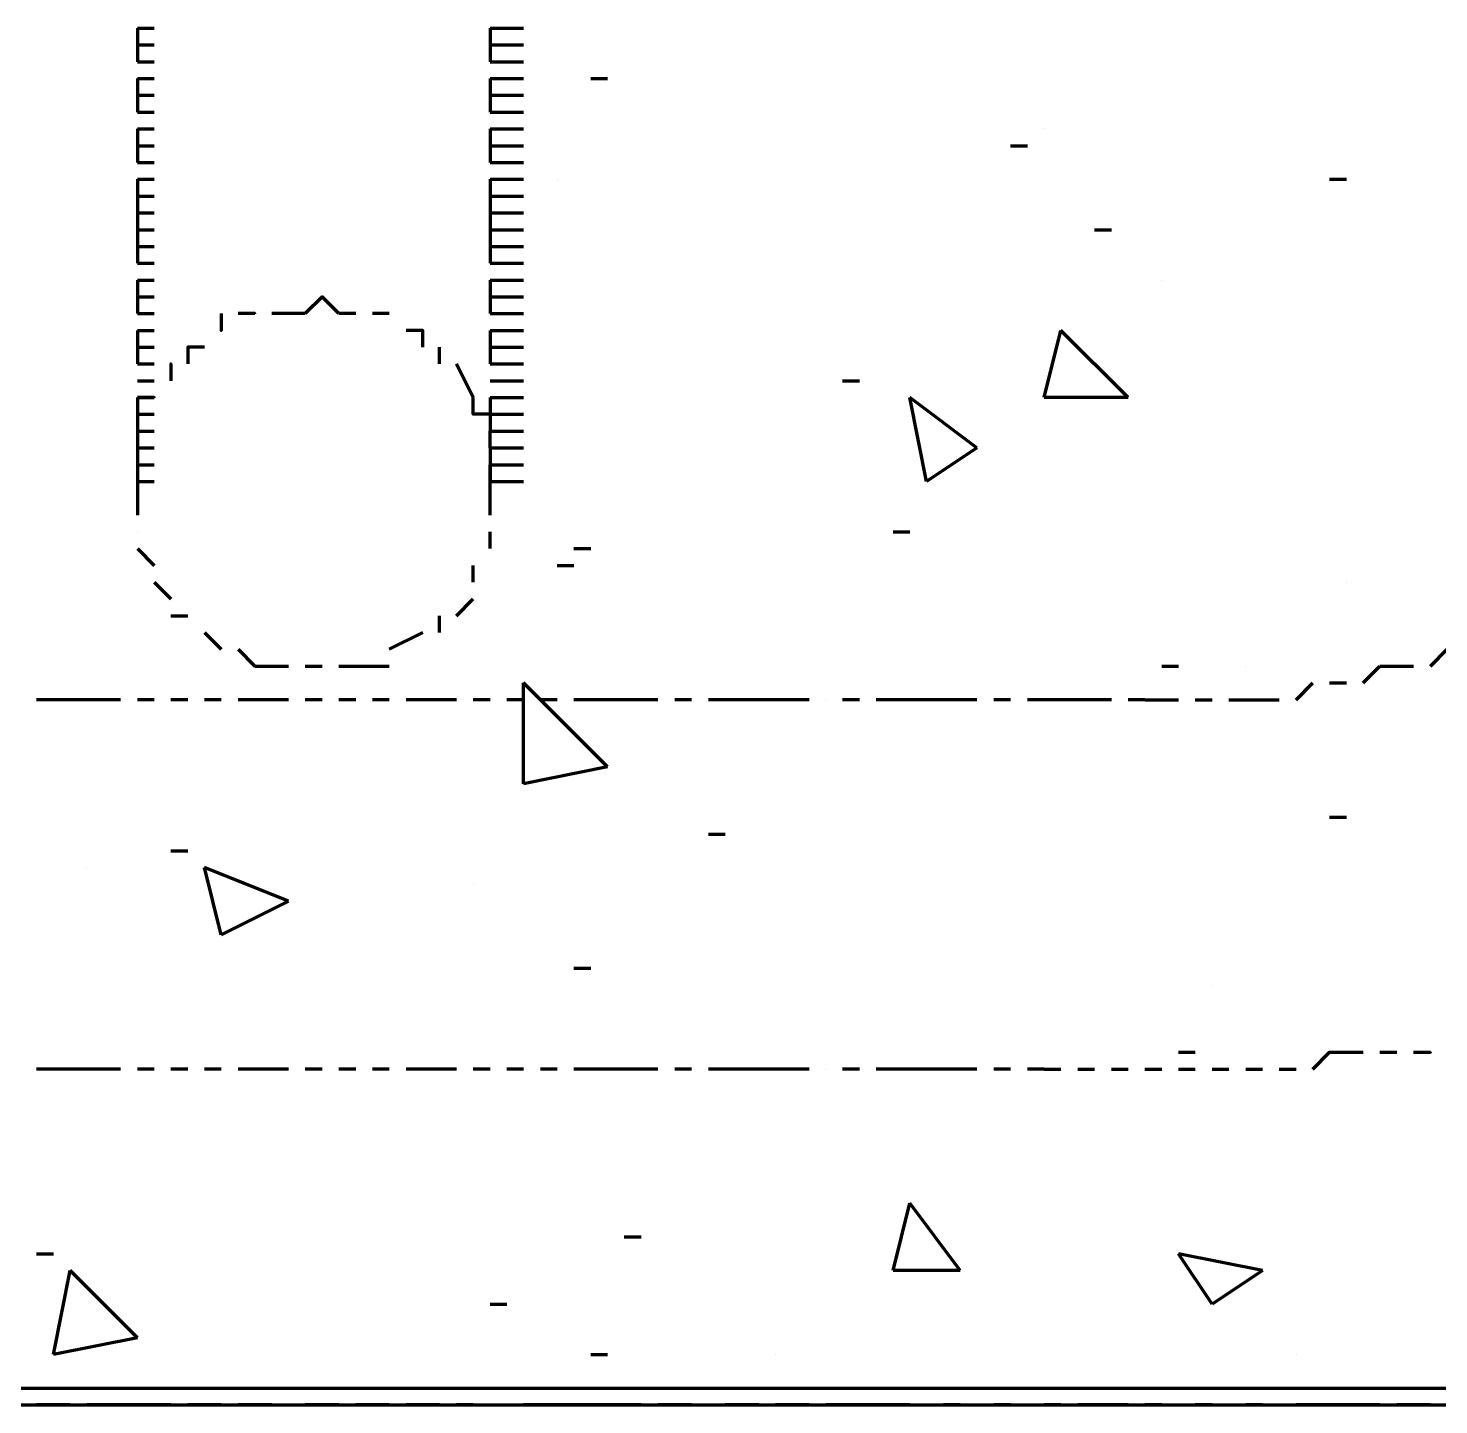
# Model space of a CAD drawing. Header units: inches. Extents: x 16 to 776, y 37 to 575.
# Drawn here: x 633.92 to 647.92, y 317.67 to 331.33 of the extents above; entities that cross this region are included whole.
import ezdxf

# ---------------------------------------------------------------- set-up
doc = ezdxf.new("R2010")
doc.units = ezdxf.units.IN
doc.header["$MEASUREMENT"] = 0
doc.layers.add('P', color=250, linetype='CONTINUOUS', lineweight=100)

msp = doc.modelspace()

# ---------------------------------------------------------------- linework, layer by layer
at = {"layer": 'P', "color": 0, "linetype": 'Continuous'}
for points in [[(635, 331.333), (635, 331.333)], [(635, 331.333), (635.167, 331.333)], [(635, 331.333), (635, 331.167)], [(635, 331.333), (635.167, 331.333)], [(635, 331.333), (635, 331.333)], [(638.5, 331.333), (638.667, 331.333)], [(638.5, 331.333), (638.5, 331.167)], [(638.5, 331.333), (638.667, 331.333)], [(638.667, 331.333), (638.833, 331.333)], [(638.667, 331.333), (638.833, 331.333)], [(635, 331.167), (635, 331.167)], [(635, 331.167), (635.167, 331.167)], [(635, 331.167), (635, 331)], [(635, 331.167), (635.167, 331.167)], [(635, 331.167), (635, 331.167)], [(638.5, 331.167), (638.667, 331.167)], [(638.5, 331.167), (638.5, 331)], [(638.5, 331.167), (638.667, 331.167)], [(638.667, 331.167), (638.833, 331.167)], [(638.667, 331.167), (638.833, 331.167)], [(635, 331), (635, 331)], [(635, 331), (635.167, 331)], [(635, 331), (635, 331)], [(635, 331), (635, 331)], [(635, 331), (635.167, 331)], [(635, 331), (635.167, 331)], [(635, 331), (635, 331)], [(635, 331), (635.167, 331)], [(635, 331), (635, 331)], [(638.5, 331), (638.667, 331)], [(638.5, 331), (638.5, 331)], [(638.5, 331), (638.667, 331)], [(638.5, 331), (638.667, 331)], [(638.5, 331), (638.667, 331)], [(638.667, 331), (638.833, 331)], [(638.667, 331), (638.833, 331)], [(638.667, 331), (638.833, 331)], [(638.667, 331), (638.833, 331)], [(635, 330.833), (635, 330.833)], [(635, 330.833), (635.167, 330.833)], [(635, 330.833), (635, 330.667)], [(635, 330.833), (635.167, 330.833)], [(635, 330.833), (635, 330.833)], [(638.5, 330.833), (638.667, 330.833)], [(638.5, 330.833), (638.5, 330.667)], [(638.5, 330.833), (638.667, 330.833)], [(638.667, 330.833), (638.833, 330.833)], [(638.667, 330.833), (638.833, 330.833)], [(639.5, 330.833), (639.667, 330.833)], [(635, 330.667), (635, 330.667)], [(635, 330.667), (635.167, 330.667)], [(635, 330.667), (635, 330.667)], [(635, 330.667), (635, 330.667)], [(635, 330.667), (635.167, 330.667)], [(635, 330.667), (635.167, 330.667)], [(635, 330.667), (635, 330.667)], [(635, 330.667), (635, 330.5)], [(635, 330.667), (635.167, 330.667)], [(635, 330.667), (635, 330.667)], [(638.5, 330.667), (638.667, 330.667)], [(638.5, 330.667), (638.5, 330.667)], [(638.5, 330.667), (638.667, 330.667)], [(638.5, 330.667), (638.667, 330.667)], [(638.5, 330.667), (638.5, 330.5)], [(638.5, 330.667), (638.667, 330.667)], [(638.667, 330.667), (638.833, 330.667)], [(638.667, 330.667), (638.833, 330.667)], [(638.667, 330.667), (638.833, 330.667)], [(638.667, 330.667), (638.833, 330.667)], [(635, 330.5), (635, 330.5)], [(635, 330.5), (635.167, 330.5)], [(635, 330.5), (635.167, 330.5)], [(635, 330.5), (635, 330.5)], [(638.5, 330.5), (638.667, 330.5)], [(638.5, 330.5), (638.667, 330.5)], [(638.667, 330.5), (638.833, 330.5)], [(638.667, 330.5), (638.833, 330.5)], [(635, 330.333), (635, 330.333)], [(635, 330.333), (635.167, 330.333)], [(635, 330.333), (635, 330.167)], [(635, 330.333), (635.167, 330.333)], [(635, 330.333), (635, 330.333)], [(638.5, 330.333), (638.667, 330.333)], [(638.5, 330.333), (638.5, 330.167)], [(638.5, 330.333), (638.667, 330.333)], [(638.667, 330.333), (638.833, 330.333)], [(638.667, 330.333), (638.833, 330.333)], [(644, 330.333), (644, 330.333)], [(635, 330.167), (635, 330.167)], [(635, 330.167), (635.167, 330.167)], [(635, 330.167), (635, 330.167)], [(635, 330.167), (635, 330.167)], [(635, 330.167), (635.167, 330.167)], [(635, 330.167), (635.167, 330.167)], [(635, 330.167), (635, 330.167)], [(635, 330.167), (635, 330)], [(635, 330.167), (635.167, 330.167)], [(635, 330.167), (635, 330.167)], [(638.5, 330.167), (638.667, 330.167)], [(638.5, 330.167), (638.5, 330.167)], [(638.5, 330.167), (638.667, 330.167)], [(638.5, 330.167), (638.667, 330.167)], [(638.5, 330.167), (638.5, 330)], [(638.5, 330.167), (638.667, 330.167)], [(638.667, 330.167), (638.833, 330.167)], [(638.667, 330.167), (638.833, 330.167)], [(638.667, 330.167), (638.833, 330.167)], [(638.667, 330.167), (638.833, 330.167)], [(643.667, 330.167), (643.833, 330.167)], [(635, 330), (635, 330)], [(635, 330), (635.167, 330)], [(635, 330), (635.167, 330)], [(635, 330), (635, 330)], [(635, 330), (635.167, 330)], [(635, 330), (635, 330)], [(638.5, 330), (638.667, 330)], [(638.5, 330), (638.667, 330)], [(638.5, 330), (638.667, 330)], [(638.667, 330), (638.833, 330)], [(638.667, 330), (638.833, 330)], [(638.667, 330), (638.833, 330)], [(635, 329.833), (635, 329.833)], [(635, 329.833), (635.167, 329.833)], [(635, 329.833), (635, 329.833)], [(635, 329.833), (635.167, 329.833)], [(635, 329.833), (635, 329.833)], [(635, 329.833), (635.167, 329.833)], [(635, 329.833), (635.167, 329.833)], [(635, 329.833), (635, 329.833)], [(635, 329.833), (635, 329.667)], [(635, 329.833), (635.167, 329.833)], [(635, 329.833), (635, 329.833)], [(638.5, 329.833), (638.667, 329.833)], [(638.5, 329.833), (638.667, 329.833)], [(638.5, 329.833), (638.667, 329.833)], [(638.5, 329.833), (638.667, 329.833)], [(638.5, 329.833), (638.5, 329.667)], [(638.5, 329.833), (638.667, 329.833)], [(638.667, 329.833), (638.833, 329.833)], [(638.667, 329.833), (638.833, 329.833)], [(638.667, 329.833), (638.833, 329.833)], [(638.667, 329.833), (638.833, 329.833)], [(638.667, 329.833), (638.833, 329.833)], [(639.167, 329.833), (639.167, 329.833)], [(646.833, 329.833), (647, 329.833)], [(635, 329.667), (635, 329.667)], [(635, 329.667), (635.167, 329.667)], [(635, 329.667), (635, 329.5)], [(635, 329.667), (635.167, 329.667)], [(635, 329.667), (635, 329.667)], [(638.5, 329.667), (638.667, 329.667)], [(638.5, 329.667), (638.5, 329.5)], [(638.5, 329.667), (638.667, 329.667)], [(638.667, 329.667), (638.833, 329.667)], [(638.667, 329.667), (638.833, 329.667)], [(635, 329.5), (635, 329.5)], [(635, 329.5), (635.167, 329.5)], [(635, 329.5), (635, 329.333)], [(635, 329.5), (635.167, 329.5)], [(635, 329.5), (635, 329.5)], [(638.5, 329.5), (638.667, 329.5)], [(638.5, 329.5), (638.5, 329.333)], [(638.5, 329.5), (638.667, 329.5)], [(638.667, 329.5), (638.833, 329.5)], [(638.667, 329.5), (638.833, 329.5)], [(635, 329.333), (635, 329.333)], [(635, 329.333), (635.167, 329.333)], [(635, 329.333), (635, 329.333)], [(635, 329.333), (635.167, 329.333)], [(635, 329.333), (635.167, 329.333)], [(635, 329.333), (635, 329.333)], [(635, 329.333), (635, 329.167)], [(635, 329.333), (635.167, 329.333)], [(635, 329.333), (635, 329.333)], [(638.5, 329.333), (638.667, 329.333)], [(638.5, 329.333), (638.667, 329.333)], [(638.5, 329.333), (638.667, 329.333)], [(638.5, 329.333), (638.5, 329.167)], [(638.5, 329.333), (638.667, 329.333)], [(638.667, 329.333), (638.833, 329.333)], [(638.667, 329.333), (638.833, 329.333)], [(638.667, 329.333), (638.833, 329.333)], [(638.667, 329.333), (638.833, 329.333)], [(644.5, 329.333), (644.667, 329.333)], [(635, 329.167), (635, 329.167)], [(635, 329.167), (635.167, 329.167)], [(635, 329.167), (635, 329)], [(635, 329.167), (635.167, 329.167)], [(635, 329.167), (635, 329.167)], [(638.5, 329.167), (638.667, 329.167)], [(638.5, 329.167), (638.5, 329)], [(638.5, 329.167), (638.667, 329.167)], [(638.667, 329.167), (638.833, 329.167)], [(638.667, 329.167), (638.833, 329.167)], [(635, 329), (635, 329)], [(635, 329), (635.167, 329)], [(635, 329), (635, 329)], [(635, 329), (635, 329)], [(635, 329), (635.167, 329)], [(635, 329), (635.167, 329)], [(635, 329), (635, 329)], [(635, 329), (635.167, 329)], [(635, 329), (635, 329)], [(638.5, 329), (638.667, 329)], [(638.5, 329), (638.5, 329)], [(638.5, 329), (638.667, 329)], [(638.5, 329), (638.667, 329)], [(638.5, 329), (638.667, 329)], [(638.667, 329), (638.833, 329)], [(638.667, 329), (638.833, 329)], [(638.667, 329), (638.833, 329)], [(638.667, 329), (638.833, 329)], [(635, 328.833), (635, 328.833)], [(635, 328.833), (635.167, 328.833)], [(635, 328.833), (635, 328.667)], [(635, 328.833), (635.167, 328.833)], [(635, 328.833), (635, 328.833)], [(638.5, 328.833), (638.667, 328.833)], [(638.5, 328.833), (638.5, 328.667)], [(638.5, 328.833), (638.667, 328.833)], [(638.667, 328.833), (638.833, 328.833)], [(638.667, 328.833), (638.833, 328.833)], [(645.167, 328.833), (645.167, 328.833)], [(635, 328.667), (635, 328.667)], [(635, 328.667), (635.167, 328.667)], [(635, 328.667), (635, 328.5)], [(635, 328.667), (635.167, 328.667)], [(635, 328.667), (635, 328.667)], [(637, 328.5), (636.833, 328.667), (636.667, 328.5)], [(638.5, 328.667), (638.667, 328.667)], [(638.5, 328.667), (638.5, 328.5)], [(638.5, 328.667), (638.667, 328.667)], [(638.667, 328.667), (638.833, 328.667)], [(638.667, 328.667), (638.833, 328.667)], [(635, 328.5), (635, 328.5)], [(635, 328.5), (635.167, 328.5)], [(635, 328.5), (635, 328.5)], [(635, 328.5), (635, 328.5)], [(635, 328.5), (635.167, 328.5)], [(635, 328.5), (635.167, 328.5)], [(635, 328.5), (635, 328.5)], [(635, 328.5), (635.167, 328.5)], [(635, 328.5), (635, 328.5)], [(635.833, 328.5), (635.833, 328.333), (635.833, 328.333)], [(636.167, 328.5), (636.167, 328.5), (636, 328.5)], [(636.667, 328.5), (636.5, 328.5), (636.333, 328.5)], [(637.167, 328.5), (637, 328.5)], [(637.5, 328.5), (637.333, 328.5)], [(638.5, 328.5), (638.667, 328.5)], [(638.5, 328.5), (638.5, 328.5)], [(638.5, 328.5), (638.667, 328.5)], [(638.5, 328.5), (638.667, 328.5)], [(638.5, 328.5), (638.667, 328.5)], [(638.667, 328.5), (638.833, 328.5)], [(638.667, 328.5), (638.833, 328.5)], [(638.667, 328.5), (638.833, 328.5)], [(638.667, 328.5), (638.833, 328.5)], [(635, 328.333), (635, 328.333)], [(635, 328.333), (635.167, 328.333)], [(635, 328.333), (635, 328.167)], [(635, 328.333), (635.167, 328.333)], [(635, 328.333), (635, 328.333)], [(637.833, 328.167), (637.833, 328.333), (637.667, 328.333)], [(638.5, 328.333), (638.667, 328.333)], [(638.5, 328.333), (638.5, 328.167)], [(638.5, 328.333), (638.667, 328.333)], [(638.667, 328.333), (638.833, 328.333)], [(638.667, 328.333), (638.833, 328.333)], [(644, 327.667), (644.167, 328.333)], [(644.833, 327.667), (644.167, 328.333)], [(635, 328.167), (635, 328.167)], [(635, 328.167), (635.167, 328.167)], [(635, 328.167), (635, 328)], [(635, 328.167), (635.167, 328.167)], [(635, 328.167), (635, 328.167)], [(635.667, 328.167), (635.5, 328.167), (635.5, 328)], [(638, 328), (638, 328.167)], [(638.5, 328.167), (638.667, 328.167)], [(638.5, 328.167), (638.5, 328)], [(638.5, 328.167), (638.667, 328.167)], [(638.667, 328.167), (638.833, 328.167)], [(638.667, 328.167), (638.833, 328.167)], [(635, 328), (635, 328)], [(635, 328), (635.167, 328)], [(635, 328), (635, 328)], [(635, 328), (635, 328)], [(635, 328), (635.167, 328)], [(635, 328), (635.167, 328)], [(635, 328), (635, 328)], [(635, 328), (635.167, 328)], [(635, 328), (635, 328)], [(635, 328), (635.167, 328)], [(635, 328), (635, 328)], [(635.333, 328), (635.333, 328), (635.333, 327.833)], [(638.333, 327.667), (638.167, 328)], [(638.5, 328), (638.667, 328)], [(638.5, 328), (638.5, 328)], [(638.5, 328), (638.667, 328)], [(638.5, 328), (638.667, 328)], [(638.5, 328), (638.667, 328)], [(638.5, 328), (638.667, 328)], [(638.667, 328), (638.833, 328)], [(638.667, 328), (638.833, 328)], [(638.667, 328), (638.833, 328)], [(638.667, 328), (638.833, 328)], [(638.667, 328), (638.833, 328)], [(635, 327.833), (635, 327.833)], [(635, 327.833), (635.167, 327.833)], [(635, 327.833), (635, 327.833)], [(635, 327.833), (635.167, 327.833)], [(635, 327.833), (635.167, 327.833)], [(635, 327.833), (635, 327.833)], [(635, 327.833), (635.167, 327.833)], [(635, 327.833), (635, 327.833)], [(638.5, 327.833), (638.667, 327.833)], [(638.5, 327.833), (638.667, 327.833)], [(638.5, 327.833), (638.667, 327.833)], [(638.5, 327.833), (638.667, 327.833)], [(638.667, 327.833), (638.833, 327.833)], [(638.667, 327.833), (638.833, 327.833)], [(638.667, 327.833), (638.833, 327.833)], [(638.667, 327.833), (638.833, 327.833)], [(642, 327.833), (642.167, 327.833)], [(635, 327.667), (635, 327.667)], [(635, 327.667), (635.167, 327.667)], [(635, 327.667), (635, 327.667)], [(635, 327.667), (635.167, 327.667)], [(635, 327.667), (635, 327.667)], [(635, 327.667), (635.167, 327.667)], [(635, 327.667), (635.167, 327.667)], [(635, 327.667), (635, 327.667)], [(635, 327.667), (635, 327.5)], [(635, 327.667), (635.167, 327.667)], [(635, 327.667), (635, 327.667)], [(635.167, 327.667), (635.167, 327.667), (635, 327.667)], [(638.5, 327.5), (638.333, 327.5), (638.333, 327.667)], [(638.5, 327.667), (638.667, 327.667)], [(638.5, 327.667), (638.667, 327.667)], [(638.5, 327.667), (638.667, 327.667)], [(638.5, 327.667), (638.667, 327.667)], [(638.5, 327.667), (638.5, 327.5)], [(638.5, 327.667), (638.667, 327.667)], [(638.667, 327.667), (638.833, 327.667)], [(638.667, 327.667), (638.833, 327.667)], [(638.667, 327.667), (638.833, 327.667)], [(638.667, 327.667), (638.833, 327.667)], [(638.667, 327.667), (638.833, 327.667)], [(643.333, 327.167), (642.667, 327.667)], [(642.833, 326.833), (642.667, 327.667)], [(644.833, 327.667), (644, 327.667)], [(635, 327.5), (635, 327.5)], [(635, 327.5), (635.167, 327.5)], [(635, 327.5), (635, 327.333)], [(635, 327.5), (635.167, 327.5)], [(635, 327.5), (635, 327.5)], [(635, 327.5), (635, 327.167), (635, 327.167)], [(638.5, 327.5), (638.667, 327.5)], [(638.5, 327.5), (638.5, 327.333)], [(638.5, 327.5), (638.667, 327.5)], [(638.667, 327.5), (638.833, 327.5)], [(638.667, 327.5), (638.833, 327.5)], [(635, 327.333), (635, 327.333)], [(635, 327.333), (635.167, 327.333)], [(635, 327.333), (635.167, 327.333)], [(635, 327.333), (635, 327.333)], [(635, 327.333), (635.167, 327.333)], [(635, 327.333), (635, 327.333)], [(638.5, 327.333), (638.667, 327.333)], [(638.5, 327.333), (638.667, 327.333)], [(638.5, 327.333), (638.667, 327.333)], [(638.5, 327.167), (638.5, 327.333)], [(638.667, 327.333), (638.833, 327.333)], [(638.667, 327.333), (638.833, 327.333)], [(638.667, 327.333), (638.833, 327.333)], [(635, 327.167), (635, 327.167)], [(635, 327.167), (635.167, 327.167)], [(635, 327.167), (635, 327.167)], [(635, 327.167), (635.167, 327.167)], [(635, 327.167), (635, 327.167)], [(635, 327.167), (635.167, 327.167)], [(635, 327.167), (635.167, 327.167)], [(635, 327.167), (635, 327.167)], [(635, 327.167), (635, 327)], [(635, 327.167), (635.167, 327.167)], [(635, 327.167), (635, 327.167)], [(635, 327.167), (635, 327), (635, 326.833)], [(638.5, 327.167), (638.667, 327.167)], [(638.5, 327.167), (638.667, 327.167)], [(638.5, 327.167), (638.667, 327.167)], [(638.5, 327.167), (638.667, 327.167)], [(638.5, 327.167), (638.5, 327)], [(638.5, 327.167), (638.667, 327.167)], [(638.667, 327.167), (638.833, 327.167)], [(638.667, 327.167), (638.833, 327.167)], [(638.667, 327.167), (638.833, 327.167)], [(638.667, 327.167), (638.833, 327.167)], [(638.667, 327.167), (638.833, 327.167)], [(643.333, 327.167), (642.833, 326.833)], [(635, 327), (635, 327)], [(635, 327), (635.167, 327)], [(635, 327), (635, 326.833)], [(635, 327), (635.167, 327)], [(635, 327), (635, 327)], [(638.5, 327), (638.667, 327)], [(638.5, 327), (638.5, 326.833)], [(638.5, 327), (638.667, 327)], [(638.5, 326.833), (638.5, 327)], [(638.667, 327), (638.833, 327)], [(638.667, 327), (638.833, 327)], [(635, 326.833), (635, 326.833)], [(635, 326.833), (635.167, 326.833)], [(635, 326.833), (635, 326.833)], [(635, 326.833), (635.167, 326.833)], [(635, 326.833), (635.167, 326.833)], [(635, 326.833), (635, 326.833)], [(635, 326.833), (635, 326.667), (635, 326.5)], [(638.5, 326.833), (638.667, 326.833)], [(638.5, 326.833), (638.667, 326.833)], [(638.5, 326.833), (638.667, 326.833)], [(638.5, 326.5), (638.5, 326.833)], [(638.5, 326.833), (638.667, 326.833)], [(638.667, 326.833), (638.833, 326.833)], [(638.667, 326.833), (638.833, 326.833)], [(638.667, 326.833), (638.833, 326.833)], [(635, 326.333), (635, 326.333)], [(638.5, 326.167), (638.5, 326.333)], [(642.5, 326.333), (642.667, 326.333)], [(635, 326.167), (635.167, 326)], [(639.333, 326.167), (639.5, 326.167)], [(638.333, 325.833), (638.333, 326)], [(639.167, 326), (639.333, 326)], [(635.167, 325.833), (635.333, 325.667)], [(647, 325.833), (647, 325.833)], [(638.167, 325.5), (638.333, 325.667)], [(635.333, 325.5), (635.5, 325.5)], [(638, 325.333), (638, 325.5)], [(635.667, 325.333), (635.833, 325.167)], [(637.5, 325.167), (637.833, 325.333)], [(636, 325.167), (636.167, 325)], [(647.833, 325), (648, 325.167)], [(636.167, 325), (636.5, 325)], [(636.667, 325), (636.833, 325)], [(637, 325), (637.167, 325)], [(637.167, 325), (637.5, 325)], [(645.167, 325), (645.333, 325)], [(646, 325), (646, 325)], [(647.167, 324.833), (647.333, 325)], [(647.333, 325), (647.667, 325)], [(639.667, 324), (638.833, 324.833)], [(638.833, 323.833), (638.833, 324.833)], [(646.5, 324.667), (646.667, 324.833)], [(646.833, 324.833), (647, 324.833)], [(634.167, 324.667), (634, 324.667)], [(634.5, 324.667), (634.167, 324.667)], [(634.833, 324.667), (634.5, 324.667)], [(635.167, 324.667), (635, 324.667)], [(635.5, 324.667), (635.333, 324.667)], [(635.833, 324.667), (635.667, 324.667)], [(636.167, 324.667), (636, 324.667)], [(636.5, 324.667), (636.167, 324.667)], [(636.833, 324.667), (636.667, 324.667)], [(637.167, 324.667), (637, 324.667)], [(637.5, 324.667), (637.333, 324.667)], [(638, 324.667), (637.667, 324.667)], [(638.167, 324.667), (638, 324.667)], [(638.5, 324.667), (638.333, 324.667)], [(638.833, 324.667), (638.667, 324.667)], [(639.167, 324.667), (639, 324.667)], [(639.667, 324.667), (639.333, 324.667)], [(640, 324.667), (639.667, 324.667)], [(640.167, 324.667), (640, 324.667)], [(640.5, 324.667), (640.333, 324.667)], [(641, 324.667), (640.667, 324.667)], [(641.333, 324.667), (641, 324.667)], [(641.667, 324.667), (641.333, 324.667)], [(641.833, 324.667), (641.833, 324.667)], [(642.167, 324.667), (642, 324.667)], [(642.667, 324.667), (642.333, 324.667)], [(643, 324.667), (642.667, 324.667)], [(643.333, 324.667), (643, 324.667)], [(643.667, 324.667), (643.5, 324.667)], [(644, 324.667), (643.833, 324.667)], [(644.333, 324.667), (644, 324.667)], [(644.667, 324.667), (644.333, 324.667)], [(645, 324.667), (644.833, 324.667)], [(645, 324.667), (645.333, 324.667)], [(645.5, 324.667), (645.667, 324.667)], [(645.833, 324.667), (646, 324.667)], [(646, 324.667), (646.333, 324.667)], [(639.667, 324), (638.833, 323.833)], [(646.833, 323.5), (647, 323.5)], [(640.667, 323.333), (640.833, 323.333)], [(635.333, 323.167), (635.5, 323.167)], [(634.5, 323), (634.5, 323)], [(636.5, 322.667), (635.667, 323)], [(635.833, 322.333), (635.667, 323)], [(638.333, 322.833), (638.333, 322.833)], [(636.5, 322.667), (635.833, 322.333)], [(639.333, 322), (639.5, 322)], [(645.667, 321.833), (645.667, 321.833)], [(645.333, 321.167), (645.5, 321.167)], [(646.667, 321), (646.833, 321.167), (647, 321.167)], [(647, 321.167), (647.167, 321.167)], [(647.333, 321.167), (647.5, 321.167)], [(647.667, 321.167), (647.833, 321.167), (647.833, 321.167)], [(634.167, 321), (634, 321)], [(634.5, 321), (634.167, 321)], [(634.833, 321), (634.5, 321)], [(635.167, 321), (635, 321)], [(635.5, 321), (635.333, 321)], [(635.833, 321), (635.667, 321)], [(636.167, 321), (636, 321)], [(636.5, 321), (636.167, 321)], [(636.833, 321), (636.667, 321)], [(637.167, 321), (637, 321)], [(637.5, 321), (637.333, 321)], [(638, 321), (637.667, 321)], [(638.167, 321), (638, 321)], [(638.5, 321), (638.333, 321)], [(638.833, 321), (638.667, 321)], [(639.167, 321), (639, 321)], [(639.667, 321), (639.333, 321)], [(640, 321), (639.667, 321)], [(640.167, 321), (640, 321)], [(640.5, 321), (640.333, 321)], [(641, 321), (640.667, 321)], [(641.333, 321), (641, 321)], [(641.667, 321), (641.333, 321)], [(641.833, 321), (641.833, 321)], [(642.167, 321), (642, 321)], [(642.667, 321), (642.333, 321)], [(643, 321), (642.667, 321)], [(643.333, 321), (643, 321)], [(643.667, 321), (643.5, 321)], [(644, 321), (643.833, 321)], [(644, 321), (644.167, 321)], [(644.333, 321), (644.5, 321)], [(644.667, 321), (644.833, 321)], [(645, 321), (645.167, 321)], [(645.333, 321), (645.5, 321)], [(645.667, 321), (645.833, 321)], [(646, 321), (646.167, 321)], [(646.333, 321), (646.5, 321)], [(642.5, 319), (642.667, 319.667)], [(643.167, 319), (642.667, 319.667)], [(639.833, 319.333), (640, 319.333)], [(634, 319.167), (634.167, 319.167)], [(646.167, 319), (645.333, 319.167)], [(645.667, 318.667), (645.333, 319.167)], [(634.167, 318.167), (634.333, 319)], [(635, 318.333), (634.333, 319)], [(643.167, 319), (642.5, 319)], [(646.167, 319), (645.667, 318.667)], [(638.5, 318.667), (638.667, 318.667)], [(635, 318.333), (634.167, 318.167)], [(639.5, 318.167), (639.667, 318.167)], [(641.333, 318.167), (641.333, 318.167)], [(646.5, 318.167), (646.5, 318.167)], [(633.833, 317.833), (634, 317.833)], [(633.833, 317.833), (634, 317.833)], [(634, 317.833), (634.167, 317.833)], [(634, 317.833), (634.167, 317.833)], [(634, 317.833), (634, 317.833)], [(634, 317.833), (634, 317.833)], [(634.167, 317.833), (634.333, 317.833)], [(634.167, 317.833), (634.333, 317.833)], [(634.333, 317.833), (634.5, 317.833)], [(634.333, 317.833), (634.5, 317.833)], [(634.5, 317.833), (634.667, 317.833)], [(634.5, 317.833), (634.667, 317.833)], [(634.5, 317.833), (634.5, 317.833)], [(634.5, 317.833), (634.5, 317.833)], [(634.667, 317.833), (634.833, 317.833)], [(634.667, 317.833), (634.833, 317.833)], [(634.833, 317.833), (635, 317.833)], [(634.833, 317.833), (635, 317.833)], [(635, 317.833), (635.167, 317.833)], [(635, 317.833), (635.167, 317.833)], [(635, 317.833), (635, 317.833)], [(635, 317.833), (635, 317.833)], [(635.167, 317.833), (635.333, 317.833)], [(635.167, 317.833), (635.333, 317.833)], [(635.333, 317.833), (635.5, 317.833)], [(635.333, 317.833), (635.5, 317.833)], [(635.333, 317.833), (635.333, 317.833)], [(635.333, 317.833), (635.333, 317.833)], [(635.5, 317.833), (635.667, 317.833)], [(635.5, 317.833), (635.667, 317.833)], [(635.667, 317.833), (635.833, 317.833)], [(635.667, 317.833), (635.833, 317.833)], [(635.833, 317.833), (636, 317.833)], [(635.833, 317.833), (636, 317.833)], [(635.833, 317.833), (635.833, 317.833)], [(635.833, 317.833), (635.833, 317.833)], [(636, 317.833), (636.167, 317.833)], [(636, 317.833), (636.167, 317.833)], [(636.167, 317.833), (636.333, 317.833)], [(636.167, 317.833), (636.333, 317.833)], [(636.167, 317.833), (636.167, 317.833)], [(636.167, 317.833), (636.167, 317.833)], [(636.333, 317.833), (636.5, 317.833)], [(636.333, 317.833), (636.5, 317.833)], [(636.5, 317.833), (636.667, 317.833)], [(636.5, 317.833), (636.667, 317.833)], [(636.5, 317.833), (636.667, 317.833)], [(636.667, 317.833), (636.833, 317.833)], [(636.667, 317.833), (636.833, 317.833)], [(636.667, 317.833), (636.667, 317.833)], [(636.667, 317.833), (636.667, 317.833)], [(636.667, 317.833), (636.667, 317.833)], [(636.833, 317.833), (637, 317.833)], [(636.833, 317.833), (637, 317.833)], [(637, 317.833), (637.167, 317.833)], [(637, 317.833), (637.167, 317.833)], [(637, 317.833), (637.167, 317.833)], [(637, 317.833), (637, 317.833)], [(637, 317.833), (637, 317.833)], [(637.167, 317.833), (637.333, 317.833)], [(637.167, 317.833), (637.333, 317.833)], [(637.167, 317.833), (637.333, 317.833)], [(637.333, 317.833), (637.5, 317.833)], [(637.333, 317.833), (637.5, 317.833)], [(637.5, 317.833), (637.667, 317.833)], [(637.5, 317.833), (637.667, 317.833)], [(637.5, 317.833), (637.667, 317.833)], [(637.5, 317.833), (637.5, 317.833)], [(637.5, 317.833), (637.5, 317.833)], [(637.667, 317.833), (637.833, 317.833)], [(637.667, 317.833), (637.833, 317.833)], [(637.667, 317.833), (637.833, 317.833)], [(637.833, 317.833), (638, 317.833)], [(637.833, 317.833), (638, 317.833)], [(638, 317.833), (638.167, 317.833)], [(638, 317.833), (638.167, 317.833)], [(638, 317.833), (638.167, 317.833)], [(638, 317.833), (638, 317.833)], [(638, 317.833), (638, 317.833)], [(638.167, 317.833), (638.333, 317.833)], [(638.167, 317.833), (638.333, 317.833)], [(638.167, 317.833), (638.333, 317.833)], [(638.333, 317.833), (638.5, 317.833)], [(638.333, 317.833), (638.5, 317.833)], [(638.333, 317.833), (638.333, 317.833)], [(638.333, 317.833), (638.333, 317.833)], [(638.5, 317.833), (638.667, 317.833)], [(638.5, 317.833), (638.667, 317.833)], [(638.5, 317.833), (638.667, 317.833)], [(638.667, 317.833), (638.833, 317.833)], [(638.667, 317.833), (638.833, 317.833)], [(638.667, 317.833), (638.833, 317.833)], [(638.667, 317.833), (638.833, 317.833)], [(638.833, 317.833), (639, 317.833)], [(638.833, 317.833), (639, 317.833)], [(638.833, 317.833), (638.833, 317.833)], [(638.833, 317.833), (638.833, 317.833)], [(638.833, 317.833), (638.833, 317.833)], [(639, 317.833), (639.167, 317.833)], [(639, 317.833), (639.167, 317.833)], [(639.167, 317.833), (639.333, 317.833)], [(639.167, 317.833), (639.333, 317.833)], [(639.167, 317.833), (639.167, 317.833)], [(639.167, 317.833), (639.167, 317.833)], [(639.333, 317.833), (639.5, 317.833)], [(639.333, 317.833), (639.5, 317.833)], [(639.5, 317.833), (639.667, 317.833)], [(639.5, 317.833), (639.667, 317.833)], [(639.667, 317.833), (639.833, 317.833)], [(639.667, 317.833), (639.833, 317.833)], [(639.667, 317.833), (639.667, 317.833)], [(639.667, 317.833), (639.667, 317.833)], [(639.833, 317.833), (640, 317.833)], [(639.833, 317.833), (640, 317.833)], [(640, 317.833), (640.167, 317.833)], [(640, 317.833), (640.167, 317.833)], [(640, 317.833), (640, 317.833)], [(640, 317.833), (640, 317.833)], [(640.167, 317.833), (640.333, 317.833)], [(640.167, 317.833), (640.333, 317.833)], [(640.333, 317.833), (640.5, 317.833)], [(640.333, 317.833), (640.5, 317.833)], [(640.5, 317.833), (640.667, 317.833)], [(640.5, 317.833), (640.667, 317.833)], [(640.5, 317.833), (640.5, 317.833)], [(640.5, 317.833), (640.5, 317.833)], [(640.667, 317.833), (640.833, 317.833)], [(640.667, 317.833), (640.833, 317.833)], [(640.667, 317.833), (640.833, 317.833)], [(640.833, 317.833), (641, 317.833)], [(640.833, 317.833), (641, 317.833)], [(640.833, 317.833), (641, 317.833)], [(641, 317.833), (641.167, 317.833)], [(641, 317.833), (641.167, 317.833)], [(641, 317.833), (641, 317.833)], [(641, 317.833), (641, 317.833)], [(641.167, 317.833), (641.333, 317.833)], [(641.167, 317.833), (641.333, 317.833)], [(641.333, 317.833), (641.5, 317.833)], [(641.333, 317.833), (641.5, 317.833)], [(641.333, 317.833), (641.333, 317.833)], [(641.333, 317.833), (641.333, 317.833)], [(641.5, 317.833), (641.667, 317.833)], [(641.5, 317.833), (641.667, 317.833)], [(641.667, 317.833), (641.833, 317.833)], [(641.667, 317.833), (641.833, 317.833)], [(641.833, 317.833), (642, 317.833)], [(641.833, 317.833), (642, 317.833)], [(641.833, 317.833), (641.833, 317.833)], [(641.833, 317.833), (641.833, 317.833)], [(642, 317.833), (642.167, 317.833)], [(642, 317.833), (642.167, 317.833)], [(642.167, 317.833), (642.333, 317.833)], [(642.167, 317.833), (642.333, 317.833)], [(642.167, 317.833), (642.167, 317.833)], [(642.167, 317.833), (642.167, 317.833)], [(642.333, 317.833), (642.5, 317.833)], [(642.333, 317.833), (642.5, 317.833)], [(642.5, 317.833), (642.667, 317.833)], [(642.5, 317.833), (642.667, 317.833)], [(642.667, 317.833), (642.833, 317.833)], [(642.667, 317.833), (642.833, 317.833)], [(642.667, 317.833), (642.667, 317.833)], [(642.667, 317.833), (642.667, 317.833)], [(642.833, 317.833), (643, 317.833)], [(642.833, 317.833), (643, 317.833)], [(642.833, 317.833), (643, 317.833)], [(643, 317.833), (643.167, 317.833)], [(643, 317.833), (643.167, 317.833)], [(643, 317.833), (643, 317.833)], [(643, 317.833), (643, 317.833)], [(643, 317.833), (643, 317.833)], [(643.167, 317.833), (643.333, 317.833)], [(643.167, 317.833), (643.333, 317.833)], [(643.333, 317.833), (643.5, 317.833)], [(643.333, 317.833), (643.5, 317.833)], [(643.333, 317.833), (643.5, 317.833)], [(643.5, 317.833), (643.667, 317.833)], [(643.5, 317.833), (643.667, 317.833)], [(643.5, 317.833), (643.5, 317.833)], [(643.5, 317.833), (643.5, 317.833)], [(643.5, 317.833), (643.5, 317.833)], [(643.667, 317.833), (643.833, 317.833)], [(643.667, 317.833), (643.833, 317.833)], [(643.833, 317.833), (644, 317.833)], [(643.833, 317.833), (644, 317.833)], [(643.833, 317.833), (644, 317.833)], [(644, 317.833), (644.167, 317.833)], [(644, 317.833), (644.167, 317.833)], [(644, 317.833), (644, 317.833)], [(644, 317.833), (644, 317.833)], [(644, 317.833), (644, 317.833)], [(644.167, 317.833), (644.333, 317.833)], [(644.167, 317.833), (644.333, 317.833)], [(644.333, 317.833), (644.5, 317.833)], [(644.333, 317.833), (644.5, 317.833)], [(644.333, 317.833), (644.333, 317.833)], [(644.333, 317.833), (644.5, 317.833)], [(644.333, 317.833), (644.333, 317.833)], [(644.333, 317.833), (644.333, 317.833)], [(644.5, 317.833), (644.667, 317.833)], [(644.5, 317.833), (644.667, 317.833)], [(644.667, 317.833), (644.833, 317.833)], [(644.667, 317.833), (644.833, 317.833)], [(644.833, 317.833), (645, 317.833)], [(644.833, 317.833), (645, 317.833)], [(644.833, 317.833), (645, 317.833)], [(644.833, 317.833), (644.833, 317.833)], [(644.833, 317.833), (644.833, 317.833)], [(645, 317.833), (645.167, 317.833)], [(645, 317.833), (645.167, 317.833)], [(645, 317.833), (645.167, 317.833)], [(645.167, 317.833), (645.333, 317.833)], [(645.167, 317.833), (645.333, 317.833)], [(645.167, 317.833), (645.167, 317.833)], [(645.167, 317.833), (645.167, 317.833)], [(645.333, 317.833), (645.5, 317.833)], [(645.333, 317.833), (645.5, 317.833)], [(645.333, 317.833), (645.5, 317.833)], [(645.5, 317.833), (645.667, 317.833)], [(645.5, 317.833), (645.667, 317.833)], [(645.5, 317.833), (645.667, 317.833)], [(645.667, 317.833), (645.833, 317.833)], [(645.667, 317.833), (645.833, 317.833)], [(645.667, 317.833), (645.667, 317.833)], [(645.667, 317.833), (645.667, 317.833)], [(645.833, 317.833), (646, 317.833)], [(645.833, 317.833), (646, 317.833)], [(645.833, 317.833), (646, 317.833)], [(646, 317.833), (646.167, 317.833)], [(646, 317.833), (646.167, 317.833)], [(646, 317.833), (646, 317.833)], [(646, 317.833), (646, 317.833)], [(646, 317.833), (646, 317.833)], [(646.167, 317.833), (646.333, 317.833)], [(646.167, 317.833), (646.333, 317.833)], [(646.333, 317.833), (646.5, 317.833)], [(646.333, 317.833), (646.5, 317.833)], [(646.333, 317.833), (646.5, 317.833)], [(646.5, 317.833), (646.667, 317.833)], [(646.5, 317.833), (646.667, 317.833)], [(646.5, 317.833), (646.5, 317.833)], [(646.5, 317.833), (646.5, 317.833)], [(646.5, 317.833), (646.5, 317.833)], [(646.667, 317.833), (646.833, 317.833)], [(646.667, 317.833), (646.833, 317.833)], [(646.833, 317.833), (647, 317.833)], [(646.833, 317.833), (647, 317.833)], [(647, 317.833), (647.167, 317.833)], [(647, 317.833), (647.167, 317.833)], [(647, 317.833), (647, 317.833)], [(647, 317.833), (647, 317.833)], [(647.167, 317.833), (647.333, 317.833)], [(647.167, 317.833), (647.333, 317.833)], [(647.333, 317.833), (647.5, 317.833)], [(647.333, 317.833), (647.5, 317.833)], [(647.333, 317.833), (647.333, 317.833)], [(647.333, 317.833), (647.333, 317.833)], [(647.5, 317.833), (647.667, 317.833)], [(647.5, 317.833), (647.667, 317.833)], [(647.667, 317.833), (647.833, 317.833)], [(647.667, 317.833), (647.833, 317.833)], [(647.833, 317.833), (648, 317.833)], [(647.833, 317.833), (648, 317.833)], [(647.833, 317.833), (647.833, 317.833)], [(647.833, 317.833), (647.833, 317.833)], [(633.833, 317.667), (634, 317.667)], [(633.833, 317.667), (634, 317.667)], [(634.167, 317.667), (634, 317.667)], [(634, 317.667), (634.167, 317.667)], [(634, 317.667), (634, 317.667)], [(634, 317.667), (634, 317.667)], [(634, 317.667), (634.167, 317.667)], [(634, 317.667), (634, 317.667)], [(634.333, 317.667), (634.167, 317.667)], [(634.167, 317.667), (634.333, 317.667)], [(634.167, 317.667), (634.333, 317.667)], [(634.333, 317.667), (634.5, 317.667)], [(634.333, 317.667), (634.5, 317.667)], [(634.667, 317.667), (634.5, 317.667)], [(634.5, 317.667), (634.667, 317.667)], [(634.5, 317.667), (634.5, 317.667)], [(634.5, 317.667), (634.5, 317.667)], [(634.5, 317.667), (634.667, 317.667)], [(634.5, 317.667), (634.5, 317.667)], [(634.833, 317.667), (634.667, 317.667)], [(634.667, 317.667), (634.833, 317.667)], [(634.667, 317.667), (634.833, 317.667)], [(635, 317.667), (634.833, 317.667)], [(634.833, 317.667), (635, 317.667)], [(634.833, 317.667), (635, 317.667)], [(635.167, 317.667), (635, 317.667)], [(635, 317.667), (635.167, 317.667)], [(635, 317.667), (635, 317.667)], [(635, 317.667), (635.167, 317.667)], [(635, 317.667), (635, 317.667)], [(635.333, 317.667), (635.167, 317.667)], [(635.167, 317.667), (635.333, 317.667)], [(635.167, 317.667), (635.333, 317.667)], [(635.333, 317.667), (635.5, 317.667)], [(635.333, 317.667), (635.333, 317.667)], [(635.333, 317.667), (635.333, 317.667)], [(635.333, 317.667), (635.5, 317.667)], [(635.333, 317.667), (635.333, 317.667)], [(635.667, 317.667), (635.5, 317.667)], [(635.5, 317.667), (635.667, 317.667)], [(635.5, 317.667), (635.667, 317.667)], [(635.833, 317.667), (635.667, 317.667)], [(635.667, 317.667), (635.833, 317.667)], [(635.667, 317.667), (635.833, 317.667)], [(635.833, 317.667), (636, 317.667)], [(635.833, 317.667), (635.833, 317.667)], [(635.833, 317.667), (635.833, 317.667)], [(635.833, 317.667), (636, 317.667)], [(635.833, 317.667), (635.833, 317.667)], [(636.167, 317.667), (636, 317.667)], [(636, 317.667), (636.167, 317.667)], [(636, 317.667), (636.167, 317.667)], [(636.333, 317.667), (636.167, 317.667)], [(636.167, 317.667), (636.333, 317.667)], [(636.167, 317.667), (636.167, 317.667)], [(636.167, 317.667), (636.167, 317.667)], [(636.167, 317.667), (636.333, 317.667)], [(636.167, 317.667), (636.167, 317.667)], [(636.333, 317.667), (636.5, 317.667)], [(636.333, 317.667), (636.5, 317.667)], [(636.5, 317.667), (636.667, 317.667)], [(636.5, 317.667), (636.667, 317.667)], [(636.5, 317.667), (636.667, 317.667)], [(636.833, 317.667), (636.667, 317.667)], [(636.667, 317.667), (636.833, 317.667)], [(636.667, 317.667), (636.667, 317.667)], [(636.667, 317.667), (636.667, 317.667)], [(636.667, 317.667), (636.833, 317.667)], [(636.667, 317.667), (636.667, 317.667)], [(636.667, 317.667), (636.667, 317.667)], [(637, 317.667), (636.833, 317.667)], [(636.833, 317.667), (637, 317.667)], [(636.833, 317.667), (637, 317.667)], [(637, 317.667), (637.167, 317.667)], [(637, 317.667), (637.167, 317.667)], [(637, 317.667), (637, 317.667)], [(637, 317.667), (637.167, 317.667)], [(637, 317.667), (637, 317.667)], [(637.333, 317.667), (637.167, 317.667)], [(637.167, 317.667), (637.333, 317.667)], [(637.167, 317.667), (637.333, 317.667)], [(637.167, 317.667), (637.333, 317.667)], [(637.5, 317.667), (637.333, 317.667)], [(637.333, 317.667), (637.5, 317.667)], [(637.333, 317.667), (637.5, 317.667)], [(637.5, 317.667), (637.667, 317.667)], [(637.5, 317.667), (637.667, 317.667)], [(637.5, 317.667), (637.5, 317.667)], [(637.5, 317.667), (637.667, 317.667)], [(637.5, 317.667), (637.5, 317.667)], [(637.833, 317.667), (637.667, 317.667)], [(637.667, 317.667), (637.833, 317.667)], [(637.667, 317.667), (637.833, 317.667)], [(637.667, 317.667), (637.833, 317.667)], [(638, 317.667), (637.833, 317.667)], [(637.833, 317.667), (638, 317.667)], [(637.833, 317.667), (638, 317.667)], [(638, 317.667), (638.167, 317.667)], [(638, 317.667), (638.167, 317.667)], [(638, 317.667), (638, 317.667)], [(638, 317.667), (638.167, 317.667)], [(638, 317.667), (638, 317.667)], [(638.333, 317.667), (638.167, 317.667)], [(638.167, 317.667), (638.333, 317.667)], [(638.167, 317.667), (638.333, 317.667)], [(638.167, 317.667), (638.333, 317.667)], [(638.333, 317.667), (638.5, 317.667)], [(638.333, 317.667), (638.333, 317.667)], [(638.333, 317.667), (638.333, 317.667)], [(638.333, 317.667), (638.5, 317.667)], [(638.333, 317.667), (638.333, 317.667)], [(638.5, 317.667), (638.667, 317.667)], [(638.5, 317.667), (638.667, 317.667)], [(638.5, 317.667), (638.667, 317.667)], [(638.667, 317.667), (638.833, 317.667)], [(638.667, 317.667), (638.833, 317.667)], [(638.667, 317.667), (638.833, 317.667)], [(638.667, 317.667), (638.833, 317.667)], [(639, 317.667), (638.833, 317.667)], [(638.833, 317.667), (639, 317.667)], [(638.833, 317.667), (638.833, 317.667)], [(638.833, 317.667), (638.833, 317.667)], [(638.833, 317.667), (639, 317.667)], [(638.833, 317.667), (638.833, 317.667)], [(638.833, 317.667), (638.833, 317.667)], [(639.167, 317.667), (639, 317.667)], [(639, 317.667), (639.167, 317.667)], [(639, 317.667), (639.167, 317.667)], [(639.333, 317.667), (639.167, 317.667)], [(639.167, 317.667), (639.333, 317.667)], [(639.167, 317.667), (639.167, 317.667)], [(639.167, 317.667), (639.333, 317.667)], [(639.167, 317.667), (639.167, 317.667)], [(639.5, 317.667), (639.333, 317.667)], [(639.333, 317.667), (639.5, 317.667)], [(639.333, 317.667), (639.5, 317.667)], [(639.667, 317.667), (639.5, 317.667)], [(639.5, 317.667), (639.667, 317.667)], [(639.5, 317.667), (639.667, 317.667)], [(639.833, 317.667), (639.667, 317.667)], [(639.667, 317.667), (639.833, 317.667)], [(639.667, 317.667), (639.667, 317.667)], [(639.667, 317.667), (639.833, 317.667)], [(639.667, 317.667), (639.667, 317.667)], [(640, 317.667), (639.833, 317.667)], [(639.833, 317.667), (640, 317.667)], [(639.833, 317.667), (640, 317.667)], [(640, 317.667), (640.167, 317.667)], [(640, 317.667), (640, 317.667)], [(640, 317.667), (640, 317.667)], [(640, 317.667), (640.167, 317.667)], [(640, 317.667), (640, 317.667)], [(640.333, 317.667), (640.167, 317.667)], [(640.167, 317.667), (640.333, 317.667)], [(640.167, 317.667), (640.333, 317.667)], [(640.5, 317.667), (640.333, 317.667)], [(640.333, 317.667), (640.5, 317.667)], [(640.333, 317.667), (640.5, 317.667)], [(640.5, 317.667), (640.667, 317.667)], [(640.5, 317.667), (640.5, 317.667)], [(640.5, 317.667), (640.5, 317.667)], [(640.5, 317.667), (640.667, 317.667)], [(640.5, 317.667), (640.5, 317.667)], [(640.667, 317.667), (640.833, 317.667)], [(640.667, 317.667), (640.833, 317.667)], [(640.667, 317.667), (640.833, 317.667)], [(641, 317.667), (640.833, 317.667)], [(640.833, 317.667), (641, 317.667)], [(640.833, 317.667), (641, 317.667)], [(640.833, 317.667), (641, 317.667)], [(641.167, 317.667), (641, 317.667)], [(641, 317.667), (641.167, 317.667)], [(641, 317.667), (641, 317.667)], [(641, 317.667), (641, 317.667)], [(641, 317.667), (641.167, 317.667)], [(641, 317.667), (641, 317.667)], [(641.167, 317.667), (641.333, 317.667)], [(641.167, 317.667), (641.333, 317.667)], [(641.5, 317.667), (641.333, 317.667)], [(641.333, 317.667), (641.5, 317.667)], [(641.333, 317.667), (641.333, 317.667)], [(641.333, 317.667), (641.333, 317.667)], [(641.333, 317.667), (641.5, 317.667)], [(641.333, 317.667), (641.333, 317.667)], [(641.667, 317.667), (641.5, 317.667)], [(641.5, 317.667), (641.667, 317.667)], [(641.5, 317.667), (641.667, 317.667)], [(641.667, 317.667), (641.833, 317.667)], [(641.667, 317.667), (641.833, 317.667)], [(642, 317.667), (641.833, 317.667)], [(641.833, 317.667), (642, 317.667)], [(641.833, 317.667), (641.833, 317.667)], [(641.833, 317.667), (641.833, 317.667)], [(641.833, 317.667), (642, 317.667)], [(641.833, 317.667), (641.833, 317.667)], [(642.167, 317.667), (642, 317.667)], [(642, 317.667), (642.167, 317.667)], [(642, 317.667), (642.167, 317.667)], [(642.333, 317.667), (642.167, 317.667)], [(642.167, 317.667), (642.333, 317.667)], [(642.167, 317.667), (642.167, 317.667)], [(642.167, 317.667), (642.333, 317.667)], [(642.167, 317.667), (642.167, 317.667)], [(642.5, 317.667), (642.333, 317.667)], [(642.333, 317.667), (642.5, 317.667)], [(642.333, 317.667), (642.5, 317.667)], [(642.667, 317.667), (642.5, 317.667)], [(642.5, 317.667), (642.667, 317.667)], [(642.5, 317.667), (642.667, 317.667)], [(642.667, 317.667), (642.833, 317.667)], [(642.667, 317.667), (642.667, 317.667)], [(642.667, 317.667), (642.667, 317.667)], [(642.667, 317.667), (642.833, 317.667)], [(642.667, 317.667), (642.667, 317.667)], [(642.833, 317.667), (643, 317.667)], [(642.833, 317.667), (643, 317.667)], [(642.833, 317.667), (643, 317.667)], [(643.167, 317.667), (643, 317.667)], [(643, 317.667), (643.167, 317.667)], [(643, 317.667), (643, 317.667)], [(643, 317.667), (643, 317.667)], [(643, 317.667), (643.167, 317.667)], [(643, 317.667), (643, 317.667)], [(643, 317.667), (643, 317.667)], [(643.167, 317.667), (643.333, 317.667)], [(643.167, 317.667), (643.333, 317.667)], [(643.333, 317.667), (643.5, 317.667)], [(643.333, 317.667), (643.5, 317.667)], [(643.333, 317.667), (643.5, 317.667)], [(643.667, 317.667), (643.5, 317.667)], [(643.5, 317.667), (643.667, 317.667)], [(643.5, 317.667), (643.5, 317.667)], [(643.5, 317.667), (643.5, 317.667)], [(643.5, 317.667), (643.667, 317.667)], [(643.5, 317.667), (643.5, 317.667)], [(643.5, 317.667), (643.5, 317.667)], [(643.667, 317.667), (643.833, 317.667)], [(643.667, 317.667), (643.833, 317.667)], [(643.833, 317.667), (644, 317.667)], [(643.833, 317.667), (644, 317.667)], [(643.833, 317.667), (644, 317.667)], [(644.167, 317.667), (644, 317.667)], [(644, 317.667), (644.167, 317.667)], [(644, 317.667), (644, 317.667)], [(644, 317.667), (644, 317.667)], [(644, 317.667), (644.167, 317.667)], [(644, 317.667), (644, 317.667)], [(644, 317.667), (644, 317.667)], [(644.167, 317.667), (644.333, 317.667)], [(644.167, 317.667), (644.333, 317.667)], [(644.5, 317.667), (644.333, 317.667)], [(644.333, 317.667), (644.5, 317.667)], [(644.333, 317.667), (644.333, 317.667)], [(644.333, 317.667), (644.5, 317.667)], [(644.333, 317.667), (644.333, 317.667)], [(644.333, 317.667), (644.5, 317.667)], [(644.333, 317.667), (644.333, 317.667)], [(644.667, 317.667), (644.5, 317.667)], [(644.5, 317.667), (644.667, 317.667)], [(644.5, 317.667), (644.667, 317.667)], [(644.833, 317.667), (644.667, 317.667)], [(644.667, 317.667), (644.833, 317.667)], [(644.667, 317.667), (644.833, 317.667)], [(644.833, 317.667), (645, 317.667)], [(644.833, 317.667), (645, 317.667)], [(644.833, 317.667), (644.833, 317.667)], [(644.833, 317.667), (645, 317.667)], [(644.833, 317.667), (644.833, 317.667)], [(645.167, 317.667), (645, 317.667)], [(645, 317.667), (645.167, 317.667)], [(645, 317.667), (645.167, 317.667)], [(645, 317.667), (645.167, 317.667)], [(645.167, 317.667), (645.333, 317.667)], [(645.167, 317.667), (645.167, 317.667)], [(645.167, 317.667), (645.167, 317.667)], [(645.167, 317.667), (645.333, 317.667)], [(645.167, 317.667), (645.167, 317.667)], [(645.333, 317.667), (645.5, 317.667)], [(645.333, 317.667), (645.5, 317.667)], [(645.333, 317.667), (645.5, 317.667)], [(645.667, 317.667), (645.5, 317.667)], [(645.5, 317.667), (645.667, 317.667)], [(645.5, 317.667), (645.667, 317.667)], [(645.5, 317.667), (645.667, 317.667)], [(645.667, 317.667), (645.833, 317.667)], [(645.667, 317.667), (645.667, 317.667)], [(645.667, 317.667), (645.667, 317.667)], [(645.667, 317.667), (645.833, 317.667)], [(645.667, 317.667), (645.667, 317.667)], [(645.833, 317.667), (646, 317.667)], [(645.833, 317.667), (646, 317.667)], [(645.833, 317.667), (646, 317.667)], [(646.167, 317.667), (646, 317.667)], [(646, 317.667), (646.167, 317.667)], [(646, 317.667), (646, 317.667)], [(646, 317.667), (646, 317.667)], [(646, 317.667), (646.167, 317.667)], [(646, 317.667), (646, 317.667)], [(646, 317.667), (646, 317.667)], [(646.167, 317.667), (646.333, 317.667)], [(646.167, 317.667), (646.333, 317.667)], [(646.333, 317.667), (646.5, 317.667)], [(646.333, 317.667), (646.5, 317.667)], [(646.333, 317.667), (646.5, 317.667)], [(646.667, 317.667), (646.5, 317.667)], [(646.5, 317.667), (646.667, 317.667)], [(646.5, 317.667), (646.5, 317.667)], [(646.5, 317.667), (646.5, 317.667)], [(646.5, 317.667), (646.667, 317.667)], [(646.5, 317.667), (646.5, 317.667)], [(646.5, 317.667), (646.5, 317.667)], [(646.833, 317.667), (646.667, 317.667)], [(646.667, 317.667), (646.833, 317.667)], [(646.667, 317.667), (646.833, 317.667)], [(647, 317.667), (646.833, 317.667)], [(646.833, 317.667), (647, 317.667)], [(646.833, 317.667), (647, 317.667)], [(647.167, 317.667), (647, 317.667)], [(647, 317.667), (647.167, 317.667)], [(647, 317.667), (647, 317.667)], [(647, 317.667), (647.167, 317.667)], [(647, 317.667), (647, 317.667)], [(647.333, 317.667), (647.167, 317.667)], [(647.167, 317.667), (647.333, 317.667)], [(647.167, 317.667), (647.333, 317.667)], [(647.333, 317.667), (647.5, 317.667)], [(647.333, 317.667), (647.333, 317.667)], [(647.333, 317.667), (647.333, 317.667)], [(647.333, 317.667), (647.5, 317.667)], [(647.333, 317.667), (647.333, 317.667)], [(647.667, 317.667), (647.5, 317.667)], [(647.5, 317.667), (647.667, 317.667)], [(647.5, 317.667), (647.667, 317.667)], [(647.833, 317.667), (647.667, 317.667)], [(647.667, 317.667), (647.833, 317.667)], [(647.667, 317.667), (647.833, 317.667)], [(647.833, 317.667), (648, 317.667)], [(647.833, 317.667), (647.833, 317.667)], [(647.833, 317.667), (647.833, 317.667)], [(647.833, 317.667), (648, 317.667)], [(647.833, 317.667), (647.833, 317.667)]]:
    msp.add_lwpolyline(points, dxfattribs=at)

doc.saveas('drawing.dxf')
